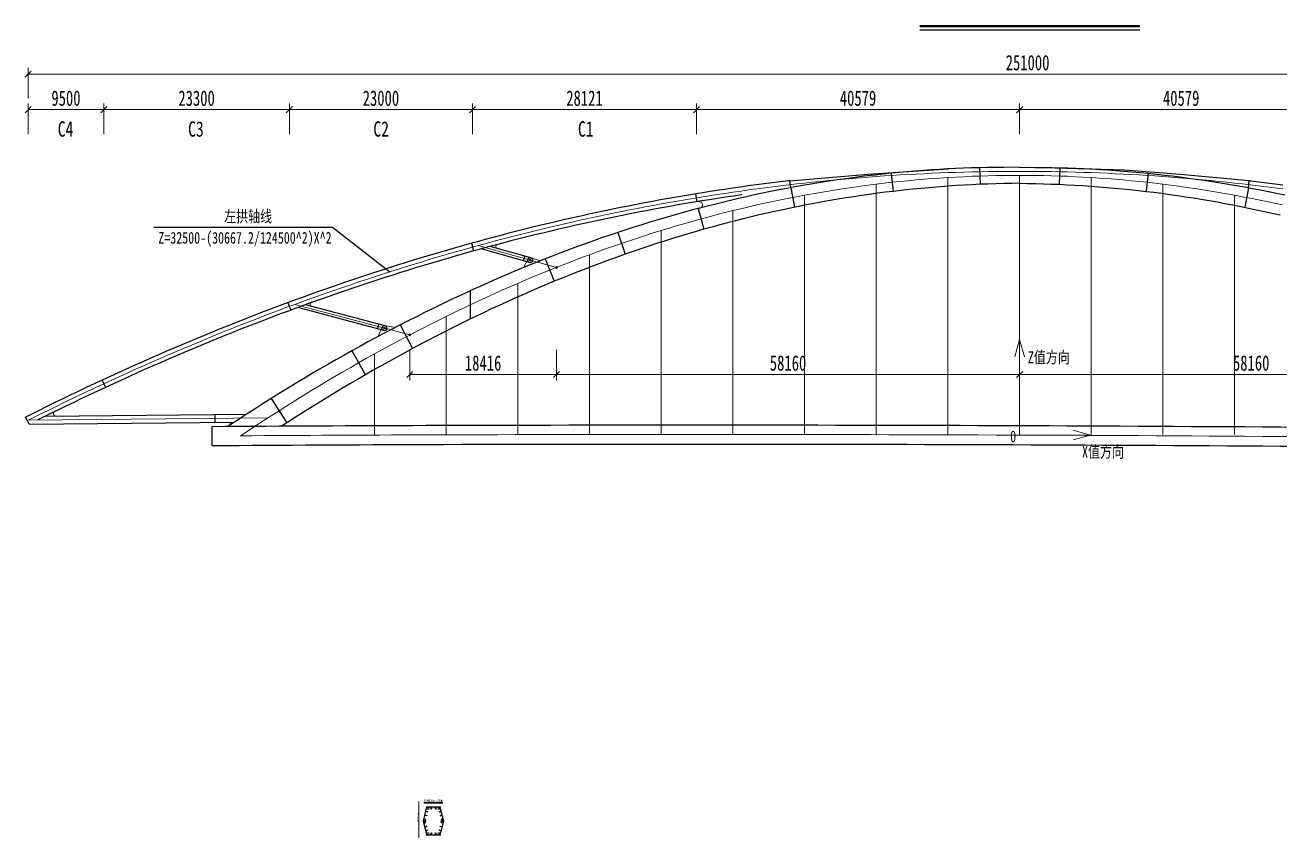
# Model space of a CAD drawing. Header units: millimetres. Extents: x -107417 to 789443, y 114680 to 345248.
# Drawn here: x 247756 to 405326, y 139044 to 241044 of the extents above; entities that cross this region are included whole.
import ezdxf
from ezdxf.enums import TextEntityAlignment as Align

# ---------------------------------------------------------------- set-up
doc = ezdxf.new("R2010")
doc.units = ezdxf.units.MM
doc.linetypes.add('CENTER2', pattern=[28.575, 19.05, -3.175, 3.175, -3.175])
doc.layers.get('Defpoints').update_dxf_attribs({"color": 8})
for name, color, linetype, lineweight in [('中心线', 2, 'CENTER2', 15), ('标注', 4, 'Continuous', 13), ('标注线及字体', 2, 'Continuous', 15), ('桥 构造粗实', 1, 'Continuous', 30), ('横隔板', 6, 'CENTER2', 18), ('细实线', 4, 'Continuous', 15), ('钢板粗线', 1, 'Continuous', 25)]:
    doc.layers.add(name, color=color, linetype=linetype, lineweight=lineweight)
doc.styles.add('111', font='仿宋_GB2312.TTF', dxfattribs={"width": 0.7})
doc.styles.add('仿宋_GB2312', font='仿宋_GB2312.TTF', dxfattribs={"width": 0.75})
doc.dimstyles.new('200', dxfattribs={"dimscale": 0, "dimtxt": 2.5, "dimasz": 1, "dimexe": 1, "dimexo": 1, "dimgap": 0.6, "dimtad": 1, "dimdec": 0, "dimdsep": 46, "dimtxsty": '111', "dimblk": 'OBLIQUE', "dimcen": 0, "dimclrd": 4, "dimclre": 4, "dimclrt": 4, "dimadec": 1, "dimazin": 2, "dimtfac": 1, "dimtdec": 0, "dimtix": 1, "dimtmove": 2, "dimatfit": 3, "dimfxl": 4, "dimfxlon": 1, "dimtolj": 1, "dimlwd": -1, "dimlwe": -1, "dimarcsym": 0})

# ---------------------------------------------------------------- blocks, each defined once
blk = doc.blocks.new('_Oblique')
at = {"color": 0, "linetype": 'ByBlock', "lineweight": -2}
blk.add_line((-0.5, -0.5), (0.5, 0.5), dxfattribs=at)
blk = doc.blocks.new('*D127')
at = {"layer": 'Defpoints', "color": 0, "transparency": 16777216}
for p in [(257641, 230440), (257641, 196036), (248141, 191450)]:
    blk.add_point(p, dxfattribs=at)
at = {"layer": '细实线', "color": 4, "transparency": 16777216}
for p, q in [((248141, 227363), (248141, 231209)), ((248141, 230440), (257641, 230440)), ((257641, 227363), (257641, 231209))]:
    blk.add_line(p, q, dxfattribs=at)
at = {"layer": '细实线', "color": 4, "transparency": 16777216, "xscale": 769.2307692307704, "yscale": 769.2307692307704, "zscale": 769.2307692307704, "rotation": 180}
blk.add_blockref('_Oblique', (248141, 230440), dxfattribs=at)
at = {"layer": '细实线', "color": 4, "transparency": 16777216, "xscale": 769.2307692307704, "yscale": 769.2307692307704, "zscale": 769.2307692307704}
blk.add_blockref('_Oblique', (257641, 230440), dxfattribs=at)
at = {"layer": '细实线', "color": 4, "transparency": 16777216, "insert": (252891, 231863), "char_height": 1923.1, "attachment_point": 5, "style": '111'}
blk.add_mtext('\\A1;9500', dxfattribs=at)
blk = doc.blocks.new('*D128')
at = {"layer": 'Defpoints', "color": 0, "transparency": 16777216}
for p in [(280941, 230440), (280941, 205743), (257641, 196036)]:
    blk.add_point(p, dxfattribs=at)
at = {"layer": '细实线', "color": 4, "transparency": 16777216}
for p, q in [((257641, 227363), (257641, 231209)), ((257641, 230440), (280941, 230440)), ((280941, 227363), (280941, 231209))]:
    blk.add_line(p, q, dxfattribs=at)
at = {"layer": '细实线', "color": 4, "transparency": 16777216, "xscale": 769.2307692307704, "yscale": 769.2307692307704, "zscale": 769.2307692307704, "rotation": 180}
blk.add_blockref('_Oblique', (257641, 230440), dxfattribs=at)
at = {"layer": '细实线', "color": 4, "transparency": 16777216, "xscale": 769.2307692307704, "yscale": 769.2307692307704, "zscale": 769.2307692307704}
blk.add_blockref('_Oblique', (280941, 230440), dxfattribs=at)
at = {"layer": '细实线', "color": 4, "transparency": 16777216, "insert": (269291, 231863), "char_height": 1923.1, "attachment_point": 5, "style": '111'}
blk.add_mtext('\\A1;23300', dxfattribs=at)
blk = doc.blocks.new('*D129')
at = {"layer": 'Defpoints', "color": 0, "transparency": 16777216}
for p in [(303941, 230440), (303941, 213178), (280940, 205744)]:
    blk.add_point(p, dxfattribs=at)
at = {"layer": '细实线', "color": 4, "transparency": 16777216}
for p, q in [((280940, 227363), (280940, 231209)), ((280940, 230440), (303941, 230440)), ((303941, 227363), (303941, 231209))]:
    blk.add_line(p, q, dxfattribs=at)
at = {"layer": '细实线', "color": 4, "transparency": 16777216, "xscale": 769.2307692307704, "yscale": 769.2307692307704, "zscale": 769.2307692307704, "rotation": 180}
blk.add_blockref('_Oblique', (280940, 230440), dxfattribs=at)
at = {"layer": '细实线', "color": 4, "transparency": 16777216, "xscale": 769.2307692307704, "yscale": 769.2307692307704, "zscale": 769.2307692307704}
blk.add_blockref('_Oblique', (303941, 230440), dxfattribs=at)
at = {"layer": '细实线', "color": 4, "transparency": 16777216, "insert": (292440, 231863), "char_height": 1923.1, "attachment_point": 5, "style": '111'}
blk.add_mtext('\\A1;23000', dxfattribs=at)
blk = doc.blocks.new('*D130')
at = {"layer": 'Defpoints', "color": 0}
for p in [(332061, 230440), (332061, 219372), (303941, 216255)]:
    blk.add_point(p, dxfattribs=at)
at = {"layer": '细实线', "color": 4}
for p, q in [((303941, 227363), (303941, 231209)), ((303941, 230440), (332061, 230440)), ((332061, 227363), (332061, 231209))]:
    blk.add_line(p, q, dxfattribs=at)
at = {"layer": '细实线', "color": 4, "xscale": 769.2307692307704, "yscale": 769.2307692307704, "zscale": 769.2307692307704, "rotation": 180}
blk.add_blockref('_Oblique', (303941, 230440), dxfattribs=at)
at = {"layer": '细实线', "color": 4, "xscale": 769.2307692307704, "yscale": 769.2307692307704, "zscale": 769.2307692307704}
blk.add_blockref('_Oblique', (332061, 230440), dxfattribs=at)
at = {"layer": '细实线', "color": 4, "insert": (318001, 231863), "char_height": 1923.1, "attachment_point": 5, "style": '111'}
blk.add_mtext('\\A1;28121', dxfattribs=at)
blk = doc.blocks.new('*D131')
at = {"layer": 'Defpoints', "color": 0}
for p in [(372641, 230440), (332061, 219372), (372641, 219372)]:
    blk.add_point(p, dxfattribs=at)
at = {"layer": '细实线', "color": 4}
for p, q in [((332061, 227363), (332061, 231209)), ((332061, 230440), (372641, 230440)), ((372641, 227363), (372641, 231209))]:
    blk.add_line(p, q, dxfattribs=at)
at = {"layer": '细实线', "color": 4, "xscale": 769.2307692307704, "yscale": 769.2307692307704, "zscale": 769.2307692307704, "rotation": 180}
blk.add_blockref('_Oblique', (332061, 230440), dxfattribs=at)
at = {"layer": '细实线', "color": 4, "xscale": 769.2307692307704, "yscale": 769.2307692307704, "zscale": 769.2307692307704}
blk.add_blockref('_Oblique', (372641, 230440), dxfattribs=at)
at = {"layer": '细实线', "color": 4, "insert": (352351, 231863), "char_height": 1923.1, "attachment_point": 5, "style": '111'}
blk.add_mtext('\\A1;40579', dxfattribs=at)
blk = doc.blocks.new('*D166')
at = {"layer": 'Defpoints', "color": 0, "transparency": 16777216}
for p in [(248141, 234896), (248141, 191450), (499141, 190423)]:
    blk.add_point(p, dxfattribs=at)
at = {"layer": '细实线', "color": 4, "transparency": 16777216}
for p, q in [((248141, 231819), (248141, 235665)), ((499141, 234896), (248141, 234896)), ((499141, 231819), (499141, 235665))]:
    blk.add_line(p, q, dxfattribs=at)
at = {"layer": '细实线', "color": 4, "transparency": 16777216, "xscale": 769.2307692307704, "yscale": 769.2307692307704, "zscale": 769.2307692307704, "rotation": 180}
blk.add_blockref('_Oblique', (248141, 234896), dxfattribs=at)
at = {"layer": '细实线', "color": 4, "transparency": 16777216, "xscale": 769.2307692307704, "yscale": 769.2307692307704, "zscale": 769.2307692307704}
blk.add_blockref('_Oblique', (499141, 234896), dxfattribs=at)
at = {"layer": '细实线', "color": 4, "transparency": 16777216, "insert": (373641, 236319), "char_height": 1923.1, "attachment_point": 5, "style": '111'}
blk.add_mtext('\\A1;251000', dxfattribs=at)
blk = doc.blocks.new('11')
at = {"layer": '细实线'}
h = blk.add_hatch(color=256, dxfattribs=at)
h.dxf.hatch_style = 1
h.paths.add_polyline_path([(-29, 0), (0, 0), (0, 29, 0.4142136)])
h = blk.add_hatch(color=256, dxfattribs=at)
h.dxf.hatch_style = 1
h.paths.add_polyline_path([(0, -29, 0.4142136), (29, 0), (0, 0)])
for p, q in [((-29, 0), (29, 0)), ((0, 29), (0, -29))]:
    blk.add_line(p, q, dxfattribs=at)
blk.add_circle((0, 0), 29.5, dxfattribs=at)
blk = doc.blocks.new('*D179')
at = {"layer": 'Defpoints', "color": 0}
for p in [(314481, 210638), (296065, 202164), (314481, 197201)]:
    blk.add_point(p, dxfattribs=at)
at = {"layer": '细实线', "color": 4}
for p, q in [((296065, 200278), (296065, 196432)), ((314481, 200278), (314481, 196432)), ((296065, 197201), (314481, 197201))]:
    blk.add_line(p, q, dxfattribs=at)
at = {"layer": '细实线', "color": 4, "xscale": 769.2307692307704, "yscale": 769.2307692307704, "zscale": 769.2307692307704, "rotation": 180}
blk.add_blockref('_Oblique', (296065, 197201), dxfattribs=at)
at = {"layer": '细实线', "color": 4, "xscale": 769.2307692307704, "yscale": 769.2307692307704, "zscale": 769.2307692307704}
blk.add_blockref('_Oblique', (314481, 197201), dxfattribs=at)
at = {"layer": '细实线', "color": 4, "insert": (305273, 198624), "char_height": 1923.1, "attachment_point": 5, "style": '111'}
blk.add_mtext('\\A1;18416', dxfattribs=at)
blk = doc.blocks.new('*D180')
at = {"layer": 'Defpoints', "color": 0}
for p in [(372641, 222191), (314481, 210638), (372641, 197201)]:
    blk.add_point(p, dxfattribs=at)
at = {"layer": '细实线', "color": 4}
for p, q in [((314481, 200278), (314481, 196432)), ((372641, 200278), (372641, 196432)), ((314481, 197201), (372641, 197201))]:
    blk.add_line(p, q, dxfattribs=at)
at = {"layer": '细实线', "color": 4, "xscale": 769.2307692307704, "yscale": 769.2307692307704, "zscale": 769.2307692307704, "rotation": 180}
blk.add_blockref('_Oblique', (314481, 197201), dxfattribs=at)
at = {"layer": '细实线', "color": 4, "xscale": 769.2307692307704, "yscale": 769.2307692307704, "zscale": 769.2307692307704}
blk.add_blockref('_Oblique', (372641, 197201), dxfattribs=at)
at = {"layer": '细实线', "color": 4, "insert": (343561, 198624), "char_height": 1923.1, "attachment_point": 5, "style": '111'}
blk.add_mtext('\\A1;58160', dxfattribs=at)
blk = doc.blocks.new('*D182')
at = {"layer": 'Defpoints', "color": 0}
for p in [(372641, 222191), (430801, 210638), (372641, 197201)]:
    blk.add_point(p, dxfattribs=at)
at = {"layer": '细实线', "color": 4}
for p, q in [((372641, 200278), (372641, 196432)), ((430801, 200278), (430801, 196432)), ((430801, 197201), (372641, 197201))]:
    blk.add_line(p, q, dxfattribs=at)
at = {"layer": '细实线', "color": 4, "xscale": 769.2307692307704, "yscale": 769.2307692307704, "zscale": 769.2307692307704, "rotation": 180}
blk.add_blockref('_Oblique', (372641, 197201), dxfattribs=at)
at = {"layer": '细实线', "color": 4, "xscale": 769.2307692307704, "yscale": 769.2307692307704, "zscale": 769.2307692307704}
blk.add_blockref('_Oblique', (430801, 197201), dxfattribs=at)
at = {"layer": '细实线', "color": 4, "insert": (401721, 198624), "char_height": 1923.1, "attachment_point": 5, "style": '111'}
blk.add_mtext('\\A1;58160', dxfattribs=at)
blk = doc.blocks.new('*D183')
at = {"layer": 'Defpoints', "color": 0}
for p in [(357455, 230440), (372641, 222191), (357455, 197201)]:
    blk.add_point(p, dxfattribs=at)
at = {"layer": '细实线', "color": 4}
for p, q in [((357455, 197205), (357455, 197200)), ((372641, 197201), (357455, 197201)), ((372641, 197205), (372641, 197200))]:
    blk.add_line(p, q, dxfattribs=at)
at = {"layer": '细实线', "color": 4, "rotation": 180}
blk.add_blockref('_Oblique', (357455, 197201), dxfattribs=at)
at = {"layer": '细实线', "color": 4}
blk.add_blockref('_Oblique', (372641, 197201), dxfattribs=at)
at = {"layer": '细实线', "color": 4, "insert": (365048, 197203), "char_height": 2.5, "attachment_point": 5, "style": '111'}
blk.add_mtext('\\A1;15186', dxfattribs=at)
blk = doc.blocks.new('*D184')
at = {"layer": 'Defpoints', "color": 0}
for p in [(413220, 230440), (372641, 222449), (413220, 219372)]:
    blk.add_point(p, dxfattribs=at)
at = {"layer": '细实线', "color": 4}
for p, q in [((372641, 227363), (372641, 231209)), ((372641, 230440), (413220, 230440)), ((413220, 227363), (413220, 231209))]:
    blk.add_line(p, q, dxfattribs=at)
at = {"layer": '细实线', "color": 4, "xscale": 769.2307692307704, "yscale": 769.2307692307704, "zscale": 769.2307692307704, "rotation": 180}
blk.add_blockref('_Oblique', (372641, 230440), dxfattribs=at)
at = {"layer": '细实线', "color": 4, "xscale": 769.2307692307704, "yscale": 769.2307692307704, "zscale": 769.2307692307704}
blk.add_blockref('_Oblique', (413220, 230440), dxfattribs=at)
at = {"layer": '细实线', "color": 4, "insert": (392930, 231863), "char_height": 1923.1, "attachment_point": 5, "style": '111'}
blk.add_mtext('\\A1;40579', dxfattribs=at)

msp = doc.modelspace()

# ---------------------------------------------------------------- hatches: boundary and pattern name
at = {"layer": '细实线'}
h = msp.add_hatch(color=256, dxfattribs=at)
edge = h.paths.add_edge_path()
edge.add_arc((314480.5, 210638.3), 129, 0, 360)
h = msp.add_hatch(color=256, dxfattribs=at)
edge = h.paths.add_edge_path()
edge.add_arc((296065, 202163.9), 129, 0, 360)

# ---------------------------------------------------------------- linework, layer by layer
at = {"color": 4}
for p, q in [((360102.8, 240444), (387726.8, 240444)), ((297838.7, 143456.7), (300223.4, 143456.7))]:
    msp.add_line(p, q, dxfattribs=at)
at = {"ltscale": 550}
for p, q in [((263933, 215704), (286367.3, 215704)), ((286367.3, 215704), (293538.5, 210079.8))]:
    msp.add_line(p, q, dxfattribs=at)
at = {"color": 6}
msp.add_line((297838.7, 143487.7), (300223.4, 143487.7), dxfattribs=at)
at = {"color": 6, "const_width": 276.9}
msp.add_lwpolyline([(360102.8, 240905.5), (387726.8, 240905.5)], dxfattribs=at)
at = {"layer": '中心线', "color": 4, "ltscale": 0.4}
for p, q in [((372640.7, 189592.2), (372640.7, 222191.2)), ((354640.7, 189646.9), (354640.7, 221084.7)), ((363640.7, 189624), (363640.7, 221914.6)), ((381640.7, 189624), (381640.7, 221914.6)), ((390640.7, 189646.9), (390640.7, 221084.7)), ((345640.7, 189662.5), (345640.7, 219701.5)), ((399640.7, 189662.5), (399640.7, 219701.5)), ((336640.7, 189670.6), (336640.7, 217765.1)), ((327640.7, 189671.5), (327640.7, 215275.3)), ((318640.7, 189664.9), (318640.7, 212232.4)), ((309640.7, 189651), (309640.7, 208636.1)), ((300640.7, 189629.7), (300640.7, 204486.6)), ((291640.7, 189599.7), (291640.7, 199783.8)), ((381550, 189592.2), (372640.7, 189592.2))]:
    msp.add_line(p, q, dxfattribs=at)
at = {"layer": '中心线'}
msp.add_line((297181.9, 143620.7), (297181.9, 139044.3), dxfattribs=at)
at = {"layer": '标注'}
for p, q in [((332141.9, 218878.4), (332334.9, 218909.9)), ((332280.7, 218028), (332511.1, 218089.7))]:
    msp.add_line(p, q, dxfattribs=at)
at = {"layer": '标注', "color": 8, "ltscale": 550}
for p, q in [((314480.5, 210638.3), (304640.7, 213371.6)), ((296065, 202163.9), (281640.7, 206000.9))]:
    msp.add_line(p, q, dxfattribs=at)
at = {"layer": '标注', "ltscale": 550}
for p, q in [((310344.3, 210608.7), (310907.2, 211699.7)), ((312467.8, 211468.4), (311299, 211858.9)), ((294255.1, 203108.5), (292936.9, 203330.9)), ((292030.3, 201934.6), (292587.5, 203146.2)), ((248140.7, 191450), (278243.6, 191757.8))]:
    msp.add_line(p, q, dxfattribs=at)
for points in [[(372640.7, 222691.2), (371640.7, 222689.2), (370640.7, 222683.2), (369640.7, 222673.1), (368640.7, 222659), (367640.7, 222640.8), (366640.7, 222618.7), (365640.7, 222592.5), (364640.7, 222562.2), (363640.7, 222528), (362640.7, 222489.7), (361640.7, 222447.4), (360640.7, 222401), (359640.7, 222350.6), (358640.7, 222296.2), (357640.7, 222237.7), (356640.7, 222175.3), (355640.7, 222108.7), (354640.7, 222038.2), (353640.7, 221963.6), (352640.7, 221885), (351640.7, 221802.4), (350640.7, 221715.7), (349640.7, 221625), (348640.7, 221530.3), (347640.7, 221431.5), (346640.7, 221328.8), (345640.7, 221221.9), (344640.7, 221111.1), (343640.7, 220996.2), (342640.7, 220877.3), (341640.7, 220754.3), (340640.7, 220627.4), (339640.7, 220496.4), (338640.7, 220361.3), (337640.7, 220222.2), (336640.7, 220079.1), (335640.7, 219932), (334640.7, 219780.9), (333640.7, 219625.7), (332640.7, 219466.4), (331640.7, 219303.2), (330640.7, 219135.9), (329640.7, 218964.6), (328640.7, 218789.2), (327640.7, 218609.8), (326640.7, 218426.4), (325640.7, 218239), (324640.7, 218047.5), (323640.7, 217852), (322640.7, 217652.5), (321640.7, 217448.9), (320640.7, 217241.3), (319640.7, 217029.7), (318640.7, 216814), (317640.7, 216594.4), (316640.7, 216370.6), (315640.7, 216142.9), (314640.7, 215911.1), (313640.7, 215675.3), (312640.7, 215435.4), (311640.7, 215191.6), (310640.7, 214943.7), (309640.7, 214691.7), (308640.7, 214435.8), (307640.7, 214175.8), (306640.7, 213911.7), (305640.7, 213643.7), (304640.7, 213371.6), (303640.7, 213095.5), (302640.7, 212815.3), (301640.7, 212531.1), (300640.7, 212242.9), (299640.7, 211950.7), (298640.7, 211654.4), (297640.7, 211354.1), (296640.7, 211049.7), (295640.7, 210741.4), (294640.7, 210429), (293640.7, 210112.5), (292640.7, 209792.1), (291640.7, 209467.6), (290640.7, 209139), (289640.7, 208806.5), (288640.7, 208469.9), (287640.7, 208129.3), (286640.7, 207784.6), (285640.7, 207435.9), (284640.7, 207083.2), (283640.7, 206726.5), (282640.7, 206365.7), (281640.7, 206000.9), (280640.7, 205632.1), (279640.7, 205259.2), (278640.7, 204882.3), (277640.7, 204501.4), (276640.7, 204116.4), (275640.7, 203727.4), (274640.7, 203334.4), (273640.7, 202937.4), (272640.7, 202536.3), (271640.7, 202131.2), (270640.7, 201722), (269640.7, 201308.8), (268640.7, 200891.6), (267640.7, 200470.4), (266640.7, 200045.1), (265640.7, 199615.8), (264640.7, 199182.5), (263640.7, 198745.1), (262640.7, 198303.7), (261640.7, 197858.3), (260640.7, 197408.9), (259640.7, 196955.4), (258640.7, 196497.9), (257640.7, 196036.3), (256640.7, 195570.7), (255640.7, 195101.1), (254640.7, 194627.5), (253640.7, 194149.8), (252640.7, 193668.1), (251640.7, 193182.4), (250640.7, 192692.6), (249640.7, 192198.8), (248640.7, 191701), (248140.7, 191450)], [(372640.7, 222191.2), (371640.7, 222187.8), (370640.7, 222177.6), (369640.7, 222160.5), (368640.7, 222136.6), (367640.7, 222105.8), (366640.7, 222068.3), (365640.7, 222023.9), (364640.7, 221972.6), (363640.7, 221914.6), (362640.7, 221849.7), (361640.7, 221778), (360640.7, 221699.4), (359640.7, 221614), (358640.7, 221521.8), (357640.7, 221422.8), (356640.7, 221316.9), (355640.7, 221204.2), (354640.7, 221084.7), (353640.7, 220958.3), (352640.7, 220825.1), (351640.7, 220685.1), (350640.7, 220538.2), (349640.7, 220384.6), (348640.7, 220224), (347640.7, 220056.7), (346640.7, 219882.5), (345640.7, 219701.5), (344640.7, 219513.7), (343640.7, 219319), (342640.7, 219117.5), (341640.7, 218909.2), (340640.7, 218694), (339640.7, 218472), (338640.7, 218243.2), (337640.7, 218007.5), (336640.7, 217765.1), (335640.7, 217515.8), (334640.7, 217259.6), (333640.7, 216996.6), (332640.7, 216726.8), (331640.7, 216450.2), (330640.7, 216166.7), (329640.7, 215876.4), (328640.7, 215579.3), (327640.7, 215275.3), (326640.7, 214964.6), (325640.7, 214646.9), (324640.7, 214322.5), (323640.7, 213991.2), (322640.7, 213653.1), (321640.7, 213308.2), (320640.7, 212956.4), (319640.7, 212597.8), (318640.7, 212232.4), (317640.7, 211860.1), (316640.7, 211481), (315640.7, 211095.1), (314640.7, 210702.3), (313640.7, 210302.7), (312640.7, 209896.3), (311640.7, 209483.1), (310640.7, 209063), (309640.7, 208636.1), (308640.7, 208202.4), (307640.7, 207761.8), (306640.7, 207314.4), (305640.7, 206860.2), (304640.7, 206399.1), (303640.7, 205931.2), (302640.7, 205456.5), (301640.7, 204975), (300640.7, 204486.6), (299640.7, 203991.4), (298640.7, 203489.3), (297640.7, 202980.5), (296640.7, 202464.8), (295640.7, 201942.2), (294640.7, 201412.9), (293640.7, 200876.7), (292640.7, 200333.6), (291640.7, 199783.8), (290640.7, 199227.1), (289640.7, 198663.6), (288640.7, 198093.2), (287640.7, 197516.1), (286640.7, 196932.1), (285640.7, 196341.2), (284640.7, 195743.5), (283640.7, 195139), (282640.7, 194527.7), (281640.7, 193909.6), (280640.7, 193284.6), (279640.7, 192652.7), (278640.7, 192014.1), (277640.7, 191368.6), (274790.1, 189509.1)], [(372640.7, 222191.2), (371640.7, 222187.8), (370640.7, 222177.6), (369640.7, 222160.5), (368640.7, 222136.6), (367640.7, 222105.8), (366640.7, 222068.3), (365640.7, 222023.9), (364640.7, 221972.6), (363640.7, 221914.6), (362640.7, 221849.7), (361640.7, 221778), (360640.7, 221699.4), (359640.7, 221614), (358640.7, 221521.8), (357640.7, 221422.8), (356640.7, 221316.9), (355640.7, 221204.2), (354640.7, 221084.7), (353640.7, 220958.3), (352640.7, 220825.1), (351640.7, 220685.1), (350640.7, 220538.2), (349640.7, 220384.6), (348640.7, 220224), (347640.7, 220056.7), (346640.7, 219882.5), (345640.7, 219701.5), (344640.7, 219513.7), (343640.7, 219319), (342640.7, 219117.5), (341640.7, 218909.2), (340640.7, 218694), (339640.7, 218472), (338640.7, 218243.2), (337640.7, 218007.5), (336640.7, 217765.1), (335640.7, 217515.8), (334640.7, 217259.6), (333640.7, 216996.6), (332640.7, 216726.8), (331640.7, 216450.2), (330640.7, 216166.7), (329640.7, 215876.4), (328640.7, 215579.3), (327640.7, 215275.3), (326640.7, 214964.6), (325640.7, 214646.9), (324640.7, 214322.5), (323640.7, 213991.2), (322640.7, 213653.1), (321640.7, 213308.2), (320640.7, 212956.4), (319640.7, 212597.8), (318640.7, 212232.4), (317640.7, 211860.1), (316640.7, 211481), (315640.7, 211095.1), (314640.7, 210702.3), (313640.7, 210302.7), (312640.7, 209896.3), (311640.7, 209483.1), (310640.7, 209063), (309640.7, 208636.1), (308640.7, 208202.4), (307640.7, 207761.8), (306640.7, 207314.4), (305640.7, 206860.2), (304640.7, 206399.1), (303640.7, 205931.2), (302640.7, 205456.5), (301640.7, 204975), (300640.7, 204486.6), (299640.7, 203991.4), (298640.7, 203489.3), (297640.7, 202980.5), (296640.7, 202464.8), (295640.7, 201942.2), (294640.7, 201412.9), (293640.7, 200876.7), (292640.7, 200333.6), (291640.7, 199783.8), (290640.7, 199227.1), (289640.7, 198663.6), (288640.7, 198093.2), (287640.7, 197516.1), (286640.7, 196932.1), (285640.7, 196341.2), (284640.7, 195743.5), (283640.7, 195139), (282640.7, 194527.7), (281640.7, 193909.6), (280640.7, 193284.6), (279640.7, 192652.7), (278640.7, 192014.1), (277640.7, 191368.6), (276648.4, 190721.3)], [(372640.7, 222691.2), (373640.7, 222689.2), (374640.7, 222683.2), (375640.7, 222673.1), (376640.7, 222659), (377640.7, 222640.8), (378640.7, 222618.7), (379640.7, 222592.5), (380640.7, 222562.2), (381640.7, 222528), (382640.7, 222489.7), (383640.7, 222447.4), (384640.7, 222401), (385640.7, 222350.6), (386640.7, 222296.2), (387640.7, 222237.7), (388640.7, 222175.3), (389640.7, 222108.7), (390640.7, 222038.2), (391640.7, 221963.6), (392640.7, 221885), (393640.7, 221802.4), (394640.7, 221715.7), (395640.7, 221625), (396640.7, 221530.3), (397640.7, 221431.5), (398640.7, 221328.8), (399640.7, 221221.9), (400640.7, 221111.1), (401640.7, 220996.2), (402640.7, 220877.3), (403640.7, 220754.3), (404640.7, 220627.4), (405640.7, 220496.4)], [(372640.7, 222191.2), (373640.7, 222187.8), (374640.7, 222177.6), (375640.7, 222160.5), (376640.7, 222136.6), (377640.7, 222105.8), (378640.7, 222068.3), (379640.7, 222023.9), (380640.7, 221972.6), (381640.7, 221914.6), (382640.7, 221849.7), (383640.7, 221778), (384640.7, 221699.4), (385640.7, 221614), (386640.7, 221521.8), (387640.7, 221422.8), (388640.7, 221316.9), (389640.7, 221204.2), (390640.7, 221084.7), (391640.7, 220958.3), (392640.7, 220825.1), (393640.7, 220685.1), (394640.7, 220538.2), (395640.7, 220384.6), (396640.7, 220224), (397640.7, 220056.7), (398640.7, 219882.5), (399640.7, 219701.5), (400640.7, 219513.7), (401640.7, 219319), (402640.7, 219117.5), (403640.7, 218909.2), (404640.7, 218694), (405640.7, 218472)]]:
    msp.add_lwpolyline(points, dxfattribs=at)
msp.add_lwpolyline([(274818.1, 189509.3, -0.00092727), (298127.1, 189622.5), (298141.8, 189622.5, -0.00324992), (441136.1, 189122.1), (441166.4, 189121.8, -0.00126852), (471608.4, 188740.1, -0.00126852)], format="xyb", dxfattribs=at)
for centre, radius in [((311196, 211550.7), 325), ((311196, 211550.7), 300), ((311196, 211550.7), 100), ((292882.8, 203010.4), 325), ((292882.8, 203010.4), 300), ((292882.8, 203010.4), 100)]:
    msp.add_circle(centre, radius, dxfattribs=at)
at = {"layer": '标注'}
for centre, radius, start, end in [((332402.5, 218495.4), 420, 284.984102, 99.272033), ((283814.3, 205991.8), 250, 109.838107, 255.103907), ((251623.4, 192285.7), 300, 116.27999, 270.585795), ((273354, 191007.8), 200, 303.248314, 90.585795)]:
    msp.add_arc(centre, radius, start, end, dxfattribs=at)
at = {"layer": '标注', "ltscale": 550}
msp.add_arc((307101.6, 213258.8), 250, 105.005969, 254.476266, dxfattribs=at)
at = {"layer": '桥 构造粗实'}
for p, q in [((343801.4, 221517.9), (353618.3, 222340.8)), ((353618.3, 222340.8), (363727.9, 222998.9)), ((356513, 222449.8), (356768.3, 220184.1)), ((367608.6, 223149.1), (367672.7, 221062.5)), ((385825.2, 222834.3), (374151.1, 223195.8)), ((377672.7, 223149.1), (377608.6, 221062.5)), ((392797.5, 222280), (385825.2, 222834.3)), ((388768.4, 222449.8), (388513, 220184.1)), ((401480, 221517.9), (392797.5, 222280)), ((343901.9, 220642.7), (343801.4, 221517.9)), ((343901.9, 220642.7), (344379.4, 218190)), ((401379.4, 220642.7), (400901.9, 218190)), ((401379.4, 220642.7), (401480, 221517.9)), ((332141.9, 218878.4), (331980.8, 219865.3)), ((332280.7, 218028), (333000.6, 215425.7)), ((322171.9, 215012.1), (323109.4, 212294.2)), ((303807.6, 213660.3), (304073.7, 212696.3)), ((311115.7, 211261.6), (305016.8, 212955.7)), ((311276.3, 211839.7), (306152.1, 213263.1)), ((310344.9, 211475.7), (310505.5, 212053.9)), ((313069.8, 211707.4), (314211.5, 208898.1)), ((303640.7, 207695.3), (303640.7, 204149.2)), ((280767.6, 206211.8), (281113.7, 205273.6)), ((292805.7, 202720.5), (281992.3, 205596.9)), ((292959.9, 203300.3), (282977.6, 205955.7)), ((292032.6, 202926.2), (292186.8, 203506)), ((294857.6, 203421.5), (296423.7, 200463)), ((288785.4, 200163.1), (290495.9, 197164.1)), ((257429.6, 196489.6), (257851.7, 195583)), ((278664.4, 194181.4), (280616.9, 191124.1)), ((248261.6, 190951.3), (247813, 191845)), ((248261.6, 190951.3), (274034.5, 191214.8)), ((250311.1, 191972.2), (275594.3, 192230.7)), ((271260.7, 188283.6), (271260.7, 190684.4)), ((271640.7, 191190.3), (271640.7, 192190.3))]:
    msp.add_line(p, q, dxfattribs=at)
for points in [[(372640.7, 223191.2), (371633.8, 223196.5), (370626.8, 223195), (369619.6, 223186.5), (368612.4, 223171.2), (367605, 223149), (366597.6, 223119.9), (365590, 223083.9), (364582.3, 223041.1), (363574.5, 222991.3), (362566.6, 222934.7), (361558.5, 222871.1), (360550.4, 222800.7), (359542.2, 222723.4), (358533.8, 222639.2), (357525.4, 222548.2), (356516.8, 222450.2), (355508.2, 222345.3), (354499.4, 222233.5), (353490.6, 222114.9), (352481.6, 221989.3), (351472.6, 221856.9), (350463.5, 221717.5), (349454.2, 221571.3), (348444.9, 221418.1), (347435.5, 221258.1), (346426, 221091.1), (345416.5, 220917.3), (344406.8, 220736.5), (343397.1, 220548.9), (342387.2, 220354.3), (341377.3, 220152.8), (340367.3, 219944.5), (339357.3, 219729.2), (338347.2, 219507.1), (337336.9, 219278), (336326.7, 219042), (335316.3, 218799.1), (334305.9, 218549.4), (333295.4, 218292.7), (332284.9, 218029.1), (331274.2, 217758.6), (330263.6, 217481.2), (329252.8, 217196.9), (328242, 216905.7), (327231.2, 216607.6), (326220.3, 216302.6), (325209.3, 215990.6), (324198.3, 215671.8), (323187.2, 215346.1), (322176.1, 215013.5), (321164.9, 214673.9), (320153.7, 214327.5), (319142.4, 213974.1), (318131.1, 213613.9), (317119.7, 213246.7), (316108.3, 212872.7), (315096.9, 212491.7), (314085.4, 212103.9), (313073.9, 211709.1), (312062.4, 211307.4), (311050.8, 210898.9), (310039.1, 210483.4), (309027.5, 210061), (308015.8, 209631.8), (307004.1, 209195.6), (305992.3, 208752.5), (304980.6, 208302.6), (303968.8, 207845.7), (302956.9, 207381.9), (301945.1, 206911.3), (300933.2, 206433.7), (299921.3, 205949.3), (298909.4, 205457.9), (297897.5, 204959.7), (296885.5, 204454.5), (295873.5, 203942.5), (294861.6, 203423.6), (293849.5, 202897.8), (292837.5, 202365), (291825.5, 201825.4), (290813.4, 201278.9), (289801.4, 200725.6), (288789.3, 200165.3), (287777.2, 199598.1), (286765.1, 199024.1), (285753, 198443.1), (284740.9, 197855.3), (283728.8, 197260.6), (282716.7, 196659), (281704.5, 196050.5), (280692.4, 195435.1), (279680.3, 194812.9), (278668.1, 194183.7), (278664.4, 194181.4)], [(372640.7, 223191.2), (373647.6, 223196.5), (374654.6, 223195), (375661.7, 223186.5), (376668.9, 223171.2), (377676.3, 223149), (378683.8, 223119.9), (379691.4, 223083.9), (380699, 223041.1), (381706.9, 222991.3), (382714.8, 222934.7), (383722.8, 222871.1), (384730.9, 222800.7), (385739.2, 222723.4), (386747.5, 222639.2), (387756, 222548.2), (388764.5, 222450.2), (389773.2, 222345.3), (390781.9, 222233.5), (391790.8, 222114.9), (392799.7, 221989.3), (393808.7, 221856.9), (394817.9, 221717.5), (395827.1, 221571.3), (396836.4, 221418.1), (397845.8, 221258.1), (398855.3, 221091.1), (399864.9, 220917.3), (400874.5, 220736.5), (401884.3, 220548.9), (402894.1, 220354.3), (403904, 220152.8), (404914, 219944.5), (405924, 219729.2)], [(343801.4, 221517.9), (343582.6, 221492.8), (342580.6, 221373.7), (341578.7, 221250.5), (340576.7, 221123.3), (339574.7, 220992), (338572.8, 220856.7), (337570.8, 220717.3), (336568.9, 220574), (335566.9, 220426.5), (334565, 220275.1), (333563, 220119.6), (332561.1, 219960.1), (331559.1, 219796.5), (330557.2, 219628.9), (329555.3, 219457.2), (328553.3, 219281.5), (327551.4, 219101.8), (326549.5, 218918.1), (325547.6, 218730.3), (324545.7, 218538.4), (323543.8, 218342.5), (322541.9, 218142.6), (321540, 217938.7), (320538.1, 217730.7), (319536.2, 217518.7), (318534.3, 217302.6), (317532.4, 217082.5), (316530.6, 216858.4), (315528.7, 216630.2), (314526.8, 216398), (313525, 216161.7), (312523.1, 215921.4), (311521.3, 215677.1), (310519.4, 215428.7), (309517.6, 215176.3), (308515.8, 214919.9), (307513.9, 214659.4), (306512.1, 214394.9), (305510.3, 214126.4), (304508.5, 213853.8), (303506.7, 213577.2), (302504.9, 213296.5), (301503.1, 213011.8), (300501.3, 212723.1), (299499.5, 212430.3), (298497.7, 212133.5), (297496, 211832.7), (296494.2, 211527.8), (295492.4, 211218.9), (294490.7, 210905.9), (293488.9, 210588.9), (292487.2, 210267.9), (291485.5, 209942.9), (290483.7, 209613.8), (289482, 209280.6), (288480.3, 208943.5), (287478.6, 208602.3), (286476.9, 208257), (285475.2, 207907.8), (284473.5, 207554.5), (283471.8, 207197.1), (282470.1, 206835.7), (281468.5, 206470.3), (280466.8, 206100.9), (279465.2, 205727.4), (278463.5, 205349.9), (277461.9, 204968.3), (276460.2, 204582.7), (275458.6, 204193.1), (274457, 203799.4), (273455.3, 203401.7), (272453.7, 203000), (271452.1, 202594.3), (270450.5, 202184.5), (269448.9, 201770.6), (268447.4, 201352.7), (267445.8, 200930.8), (266444.2, 200504.9), (265442.6, 200074.9), (264441.1, 199640.9), (263439.5, 199202.9), (262438, 198760.8), (261436.5, 198314.7), (260434.9, 197864.6), (259433.4, 197410.4), (258431.9, 196952.2), (257430.4, 196489.9), (256428.9, 196023.7), (255427.4, 195553.3), (254425.9, 195079), (253424.4, 194600.6), (252422.9, 194118.2), (251421.5, 193631.8), (250420, 193141.3), (249418.6, 192646.8), (248417.1, 192148.2), (247813, 191845)], [(372640.7, 221191.2), (371647.6, 221179.1), (370654.6, 221160.2), (369661.7, 221134.5), (368668.9, 221102), (367676.3, 221062.7), (366683.8, 221016.7), (365691.4, 220963.8), (364699, 220904.2), (363706.9, 220837.9), (362714.8, 220764.7), (361722.8, 220684.8), (360730.9, 220598.1), (359739.2, 220504.7), (358747.5, 220404.4), (357756, 220297.4), (356764.5, 220183.7), (355773.2, 220063.1), (354781.9, 219935.8), (353790.8, 219801.8), (352799.7, 219660.9), (351808.7, 219513.3), (350817.9, 219359), (349827.1, 219197.9), (348836.4, 219030), (347845.8, 218855.3), (346855.3, 218673.9), (345864.9, 218485.8), (344874.5, 218290.8), (343884.3, 218089.1), (342894.1, 217880.7), (341904, 217665.5), (340914, 217443.5), (339924, 217214.8), (338934.2, 216979.3), (337944.4, 216737.1), (336954.7, 216488.1), (335965, 216232.4), (334975.4, 215969.8), (333985.9, 215700.6), (332996.5, 215424.6), (332007.1, 215141.8), (331017.8, 214852.3), (330028.5, 214556), (329039.3, 214252.9), (328050.2, 213943.1), (327061.1, 213626.6), (326072, 213303.2), (325083.1, 212973.2), (324094.1, 212636.3), (323105.3, 212292.8), (322116.4, 211942.4), (321127.7, 211585.3), (320138.9, 211221.5), (319150.2, 210850.8), (318161.6, 210473.5), (317173, 210089.3), (316184.4, 209698.5), (315195.9, 209300.8), (314207.4, 208896.4), (313219, 208485.2), (312230.6, 208067.3), (311242.2, 207642.6), (310253.8, 207211.2), (309265.5, 206773), (308277.2, 206328), (307289, 205876.3), (306300.8, 205417.8), (305312.6, 204952.5), (304324.4, 204480.5), (303336.2, 204001.7), (302348.1, 203516.2), (301360, 203023.9), (300371.9, 202524.8), (299383.9, 202019), (298395.8, 201506.4), (297407.8, 200987), (296419.8, 200460.9), (295431.8, 199928), (294443.8, 199388.3), (293455.8, 198841.8), (292467.9, 198288.6), (291480, 197728.6), (290492, 197161.9), (289504.1, 196588.4), (288516.2, 196008.1), (287528.3, 195421), (286540.4, 194827.1), (285552.5, 194226.5), (284564.7, 193619.1), (283576.8, 193004.9), (282588.9, 192384), (281601.1, 191756.3), (280616.9, 191124.1)], [(372640.7, 221191.2), (373633.8, 221179.1), (374626.8, 221160.2), (375619.6, 221134.5), (376612.4, 221102), (377605, 221062.7), (378597.6, 221016.7), (379590, 220963.8), (380582.3, 220904.2), (381574.5, 220837.9), (382566.6, 220764.7), (383558.5, 220684.8), (384550.4, 220598.1), (385542.2, 220504.7), (386533.8, 220404.4), (387525.4, 220297.4), (388516.8, 220183.7), (389508.2, 220063.1), (390499.4, 219935.8), (391490.6, 219801.8), (392481.6, 219660.9), (393472.6, 219513.3), (394463.5, 219359), (395454.2, 219197.9), (396444.9, 219030), (397435.5, 218855.3), (398426, 218673.9), (399416.5, 218485.8), (400406.8, 218290.8), (401397.1, 218089.1), (402387.2, 217880.7), (403377.3, 217665.5), (404367.3, 217443.5), (405357.3, 217214.8)], [(401480, 221517.9), (401698.7, 221492.8), (402700.7, 221373.7), (403702.7, 221250.5), (404704.6, 221123.3), (405706.6, 220992)], [(337761.5, 219734.2), (337710.5, 219727.1), (336712.5, 219584.3), (335714.4, 219437.5), (334716.4, 219286.6), (333718.3, 219131.7), (332720.3, 218972.8), (331722.2, 218809.9), (330724.1, 218642.9), (329726.1, 218471.9), (328728, 218296.9), (327729.9, 218117.9), (326731.8, 217934.8), (325733.7, 217747.7), (324735.6, 217556.6), (323737.6, 217361.5), (322739.5, 217162.3), (321741.4, 216959.2), (320743.2, 216752), (319745.1, 216540.7), (318747, 216325.5), (317748.9, 216106.2), (316750.8, 215882.9), (315752.6, 215655.6), (314754.5, 215424.2), (313756.4, 215188.9), (312758.2, 214949.5), (311760.1, 214706), (310761.9, 214458.6), (309763.7, 214207.1), (308765.6, 213951.6), (307767.4, 213692.1), (306769.2, 213428.5), (305771, 213161), (304772.8, 212889.4), (303774.6, 212613.7), (302776.4, 212334.1), (301778.2, 212050.4), (300780, 211762.7), (299781.8, 211471), (298783.6, 211175.2), (297785.4, 210875.5), (296787.1, 210571.7), (295788.9, 210263.8), (294790.6, 209952), (293792.4, 209636.1), (292794.1, 209316.2), (291795.9, 208992.3), (290797.6, 208664.3), (289799.3, 208332.3), (288801, 207996.3), (287802.7, 207656.3), (286804.4, 207312.2), (285806.1, 206964.1), (284807.8, 206612), (283809.5, 206255.9), (282811.2, 205895.7), (281812.9, 205531.5), (280814.5, 205163.3), (279816.2, 204791), (278817.8, 204414.7), (277819.5, 204034.4), (276821.1, 203650.1), (275822.7, 203261.8), (274824.4, 202869.4), (273826, 202473), (272827.6, 202072.5), (271829.2, 201668.1), (270830.8, 201259.6), (269832.4, 200847.1), (268834, 200430.5), (267835.6, 200009.9), (266837.1, 199585.3), (265838.7, 199156.7), (264840.2, 198724), (263841.8, 198287.4), (262843.3, 197846.7), (261844.9, 197401.9), (260846.4, 196953.1), (259847.9, 196500.3), (258849.4, 196043.5), (257851, 195582.7), (256852.5, 195117.8), (255853.9, 194648.9), (254855.4, 194175.9), (253856.9, 193699), (252858.4, 193218), (251859.9, 192733), (250861.3, 192243.9), (249862.8, 191750.8), (249340.7, 191490.9)], [(278664.4, 194181.4), (277656, 193547.7), (276643.8, 192904.8), (275631.7, 192255), (274619.6, 191598.3), (273607.4, 190934.8), (273250.9, 190698.6)], [(280616.9, 191124.1), (280028.4, 190742.1)]]:
    msp.add_lwpolyline(points, dxfattribs=at)
for points in [[(271260.7, 190684.4, -0.00106879), (298127.1, 190822.5), (298141.8, 190822.5, -0.00324992), (441136.1, 190322.1), (441166.4, 190321.8, -0.00141071), (475020.7, 189887.7, -0.00141071)], [(271260.7, 188284.4, -0.00106879), (298127.1, 188422.5), (298141.8, 188422.5, -0.00324992), (441136.1, 187922.1), (441166.4, 187921.8, -0.00141071), (475020.7, 187487.7, -0.00141071)]]:
    msp.add_lwpolyline(points, format="xyb", dxfattribs=at)
at = {"layer": '横隔板', "color": 2}
msp.add_line((311813.6, 207885.5), (311812.7, 207887.8), dxfattribs=at)
at = {"layer": '横隔板', "color": 8, "ltscale": 550}
for points in [[(298179.5, 142887.3), (297747.9, 141160.8)], [(298216.6, 142887.3), (297785, 141160.8)], [(299853.4, 142887.3), (300285, 141160.8)], [(299890.5, 142887.3), (300322.1, 141160.8)], [(298179.5, 139434.3), (297747.9, 141160.8), (297785, 141160.8), (298216.6, 139434.3)], [(299853.4, 139434.3), (300285, 141160.8), (300322.1, 141160.8), (299890.5, 139434.3)]]:
    msp.add_lwpolyline(points, dxfattribs=at)
for points in [[(299933.4, 142887.3), (298136.6, 142887.3), (298136.6, 142927.3), (299933.4, 142927.3)], [(299933.4, 139434.3), (299933.4, 139394.3), (298136.6, 139394.3), (298136.6, 139434.3)]]:
    msp.add_lwpolyline(points, close=True, dxfattribs=at)
at = {"layer": '细实线'}
for p, q in [((372032.5, 199435.1), (372640.7, 201602.9)), ((373248.8, 199435.1), (372640.7, 201602.9)), ((379382.1, 190200.3), (381550, 189592.2)), ((379382.1, 188984.1), (381550, 189592.2))]:
    msp.add_line(p, q, dxfattribs=at)
for centre, radius in [((314480.5, 210638.3), 129), ((296065, 202163.9), 129), ((298371.2, 142738.4), 109.4), ((299698.8, 142738.4), 109.4), ((297979.7, 141158.1), 109.4), ((300090.3, 141158.1), 109.4), ((298371.2, 139583.2), 109.4), ((299698.8, 139583.2), 109.4)]:
    msp.add_circle(centre, radius, dxfattribs=at)
at = {"layer": '钢板粗线', "color": 8}
for points in [[(297969.8, 141900.1), (298202.6, 141841.9), (298196.8, 141818.6), (297964, 141876.8)], [(298091.1, 142385.1), (298323.9, 142326.9), (298318.1, 142303.6), (298085.2, 142361.8)], [(298774.2, 142887.3), (298774.2, 142647.3), (298750.2, 142647.3), (298750.2, 142887.3)], [(299319.8, 142887.3), (299319.8, 142647.3), (299295.8, 142647.3), (299295.8, 142887.3)], [(299978.9, 142385.1), (299746.1, 142326.9), (299751.9, 142303.6), (299984.7, 142361.8)], [(300100.2, 141900.1), (299867.3, 141841.9), (299873.2, 141818.6), (300106, 141876.8)], [(297848.5, 141415), (298081.4, 141356.8), (298075.5, 141333.5), (297842.7, 141391.7)], [(297848.5, 140906.6), (298081.4, 140964.8), (298075.5, 140988.1), (297842.7, 140929.9)], [(297969.8, 140421.6), (298202.6, 140479.8), (298196.8, 140503.1), (297964, 140444.8)], [(300100.2, 140421.6), (299867.3, 140479.8), (299873.2, 140503.1), (300106, 140444.8)], [(300221.4, 141415), (299988.6, 141356.8), (299994.4, 141333.5), (300227.3, 141391.7)], [(300221.4, 140906.6), (299988.6, 140964.8), (299994.4, 140988.1), (300227.3, 140929.9)], [(298091.1, 139936.5), (298323.9, 139994.7), (298318.1, 140018), (298085.2, 139959.8)], [(298750.2, 139434.3), (298750.2, 139674.3), (298774.2, 139674.3), (298774.2, 139434.3)], [(299295.8, 139434.3), (299295.8, 139674.3), (299319.8, 139674.3), (299319.8, 139434.3)], [(299978.9, 139936.5), (299746.1, 139994.7), (299751.9, 140018), (299984.7, 139959.8)]]:
    msp.add_lwpolyline(points, dxfattribs=at)

# ---------------------------------------------------------------- block references
at = {"layer": '细实线'}
for p in [(298216.6, 142887.3), (297785, 141160.8), (298216.6, 139434.3)]:
    msp.add_blockref('11', p, dxfattribs=at)
at = {"layer": '细实线', "xscale": -1}
for p in [(299853.4, 142887.3), (300285, 141160.8), (299853.4, 139434.3)]:
    msp.add_blockref('11', p, dxfattribs=at)

# ---------------------------------------------------------------- texts
at = {"linetype": 'Continuous', "style": '仿宋_GB2312', "width": 0.75}
for s, height, p in [('C4', 1923.08, (252836.3, 228008.5)), ('C3', 1923.08, (269206.2, 228008.5)), ('C2', 1923.08, (292472.8, 228008.5)), ('C1', 1923.08, (318158.4, 228008.5)), ('左拱轴线', 1470.59, (275761.4, 217072.7)), ('Z=32500-(30667.2/124500^ 2)X^ 2', 1470.588, (275365.8, 214243.8)), ('Z值方向', 1470.59, (376315.3, 199382.6)), ('0', 1470.6, (371833, 189414.4)), ('X值方向', 1470.59, (383113.6, 187524.6)), ('桥', 129.1, (297073, 142030)), ('梁', 129.1, (297073, 141815.3)), ('1', 129.1, (298371.2, 142738.4)), ('2', 129.1, (299698.8, 142738.4)), ('心', 129.1, (297073, 141385.8)), ('线', 129.1, (297073, 141171.1)), ('中', 129.1, (297073, 141600.5)), ('3', 129.1, (297979.7, 141158.1)), ('4', 129.1, (300090.3, 141158.1)), ('5', 129.1, (298371.2, 139583.2)), ('6', 129.1, (299698.8, 139583.2))]:
    msp.add_text(s, height=height, dxfattribs=at).set_placement(p, align=Align.MIDDLE)
at = {"layer": '标注线及字体', "color": 0, "style": '111', "width": 0.7}
msp.add_text('控制点断面布置示意', height=258.17, dxfattribs=at).set_placement((299037.9, 143705), align=Align.MIDDLE)

# ---------------------------------------------------------------- dimensions: what is measured, and where the dimension line sits
at = {"layer": '细实线'}
for base, p1, p2, override, picture, middle in [((248140.7, 234895.7), (499140.7, 190423.3), (248140.7, 191450), {"dimscale": 769.230769, "dimarcsym": 1}, '*D166', (373640.7, 236318.8)), ((257640.7, 230439.8), (248140.7, 191450), (257640.7, 196036.3), {"dimscale": 769.230769, "dimarcsym": 1}, '*D127', (252890.7, 231862.9)), ((280940.7, 230439.8), (257640.7, 196036.3), (280940.7, 205742.7), {"dimscale": 769.230769, "dimarcsym": 1}, '*D128', (269290.7, 231862.9)), ((303940.7, 230439.8), (280940.3, 205743.8), (303940.7, 213178.3), {"dimscale": 769.230769, "dimarcsym": 1}, '*D129', (292440.5, 231862.9)), ((332061.3, 230439.8), (303940.7, 216255.2), (332061.3, 219371.9), {"dimscale": 769.230769, "dimarcsym": 1}, '*D130', (318001, 231862.9)), ((372640.7, 230439.8), (332061.3, 219371.9), (372640.7, 219371.9), {"dimscale": 769.230769, "dimarcsym": 1}, '*D131', (352351, 231862.9)), ((413220, 230439.8), (372640.7, 222448.8), (413220, 219371.9), {"dimscale": 769.230769, "dimarcsym": 1}, '*D184', (392930.3, 231862.9)), ((357455.1, 197201.2), (372640.7, 222191.2), (357455.1, 230439.8), {"dimscale": 1, "dimarcsym": 1}, '*D183', (365047.9, 197203.1)), ((372640.7, 197201.2), (314480.5, 210638.3), (372640.7, 222191.2), {"dimscale": 769.230769, "dimarcsym": 1}, '*D180', (343560.6, 198624.3)), ((314480.539, 197201.2085), (296064.9935, 202163.9466), (314480.539, 210638.3478), {"dimscale": 769.230769, "dimarcsym": 1}, '*D179', (305272.7663, 198624.2854))]:
    dim = msp.add_linear_dim(base=base, p1=p1, p2=p2, dimstyle='200', override=override, dxfattribs=at)
    dim.commit()
    dim.dimension.update_dxf_attribs({"geometry": picture, "text_midpoint": middle})
dim = msp.add_linear_dim(base=(372640.7, 197201.2), p1=(430800.8, 210638.3), p2=(372640.7, 222191.2), angle=180, dimstyle='200', override={"dimscale": 769.230769, "dimarcsym": 1}, dxfattribs=at)
dim.commit()
dim.dimension.update_dxf_attribs({"geometry": '*D182', "text_midpoint": (401720.7, 198624.3)})

doc.saveas('drawing.dxf')
